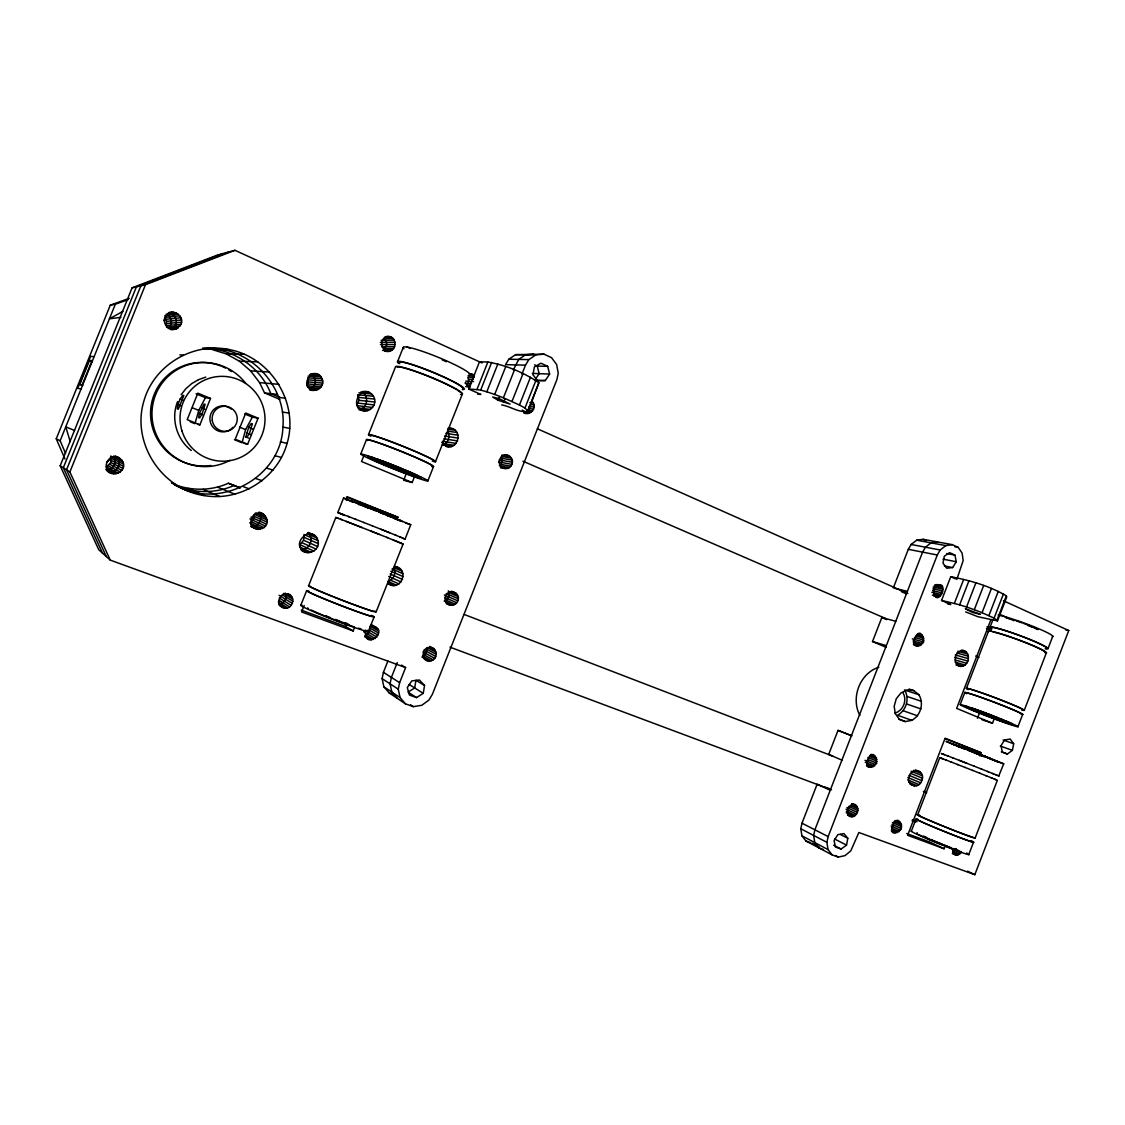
<?xml version="1.0" encoding="UTF-8"?>
<svg xmlns="http://www.w3.org/2000/svg" width="1125" height="1125" viewBox="0 0 1125 1125"><rect width="100%" height="100%" fill="white"/><g stroke="black" fill="none" stroke-linecap="round" stroke-linejoin="round"><path stroke-width="1.5" d="M911.798 720.352L897.553 715.233C906.342 710.452 909.872 698.541 904.528 689.948L918.872 694.716C924.244 703.434 920.672 715.472 911.798 720.352L905.231 721.575L898.931 719.283M177.834 404.691L177.328 408.966L178.327 409.162L183.825 395.508L182.798 395.353L180.098 399.066L177.834 404.691L180.858 405.928M423.239 693.352L424.547 685.519L419.442 679.992L411.764 680.92L407.292 687.628L409.43 695.053L416.531 697.584L423.239 693.352L409.177 684.478M245.784 436.95L248.723 427.303L251.156 423.562L252.38 423.816L249.441 433.505L247.008 437.231L245.784 436.95L248.597 438.089M171.703 482.794C215.058 512.522 281.137 479.883 282.923 427.078C286.72 383.822 246.248 343.561 202.978 348.736M287.1 443.377C299.25 402.848 270.788 357.244 229.331 349.608C192.867 341.817 153.605 365.33 143.789 401.428C131.4 442.87 161.55 489.319 204.187 495.577C239.962 501.863 277.481 478.491 287.1 443.377L280.35 441.816M846.548 845.128L847.8 838.252L843.933 833.583L837.816 834.652L834.075 840.656L835.537 847.083L841.092 849.052L846.548 845.128L834.609 839.011M1012.416 750.347L1013.667 743.709L1010.18 739.069L1004.555 739.955L1001.025 745.692L1002.277 751.964L1007.353 754.031L1012.416 750.347L1000.294 746.058M199.434 413.536L198.605 417.656L199.673 417.895L202.036 414.07L205.13 404.311L204.047 404.114L199.434 413.536L202.43 414.759M544.036 354.178L535.866 354.867L528.905 359.592L525.473 365.161L505.491 364.641L508.809 359.241L515.587 354.656L544.036 354.178L551.531 357.68L556.65 364.528L558.239 373.177L556.889 379.631L432.323 694.42L428.864 700.116L421.777 705.291L413.353 706.655L405.506 703.884L389.166 692.916L383.864 686.784L382.106 678.628L383.414 672.328L387.928 660.952M405.506 703.884L400.064 697.584L398.264 689.189L399.628 682.678L405.605 667.589L401.442 665.072M1003.5 600.778L1068.75 630.534L974.813 874.688L858.853 832.5L850.795 850.866L845.03 855.619L838.308 857.081L832.177 854.916L805.992 841.05L801.942 835.833L800.775 828.759L801.998 823.191L817.144 784.167L830.236 790.228M832.177 854.916L828.042 849.586L826.875 842.316L828.141 836.592L937.294 554.991L940.177 549.984L945.858 545.597L952.369 544.655L958.247 547.397L962.128 553.163L963.155 560.63L956.798 579.473M313.903 551.123L299.939 544.655L303.567 540.225L303.975 534.544L318.066 540.689C320.498 550.139 308.18 556.369 301.205 550.083M372.614 407.489L356.822 405.605L358.931 400.317L357.623 394.748L373.458 396.281C378.225 403.805 369.956 413.536 361.688 410.4M290.419 595.434C282.361 588.797 273.248 604.055 283.191 607.725C292.064 611.142 297.07 596.433 287.733 593.831M384.637 350.972C397.322 355.261 398.784 333.633 385.706 336.684M388.083 583.678C400.753 592.664 410.316 568.8 394.945 566.381M365.47 630.492C363.881 653.456 392.78 627.131 370.167 626.161M373.373 639.478L365.484 634.852L369.014 632.475L370.42 626.386L378.394 630.872M445.641 446.217C458.17 451.28 463.486 429.328 450.127 428.091M436.078 652.275L427.331 647.522L425.939 653.513L422.494 655.875L431.17 660.755C439.298 658.8 436.584 645.047 428.119 647.691C419.977 649.631 422.705 663.427 431.17 660.755M457.777 600.834C461.475 592.819 448.383 587.798 445.655 596.138C441.956 604.181 455.034 609.188 457.777 600.834L444.291 594.984M511.805 464.344C515.531 456.539 502.805 450.816 499.894 459.211C496.181 467.016 508.908 472.753 511.805 464.344L498.712 461.953M523.828 412.988C531.014 416.18 537.82 406.589 532.013 401.189M924.637 836.648L925.748 836.747M847.561 815.006C856.209 822.333 863.114 804.684 851.977 803.63M876.656 763.144C873.337 737.058 856.631 780.187 876.656 763.144L867.431 759.319M921.727 780.595C926.283 771.567 912.122 766.069 909.422 775.828C904.852 784.87 919.027 790.355 921.727 780.595L909.042 775.364M933.3 588.783C936.366 615.291 953.072 572.47 933.3 588.783L943.017 591.103M923.569 642.009C920.433 615.614 903.727 658.547 923.569 642.009L912.333 638.859M901.364 828.717C898.158 803.166 881.719 845.789 901.364 828.717L892.041 824.344M964.73 651.052C955.378 647.719 950.92 665.339 960.961 666.422C970.116 666.267 971.339 650.292 961.425 650.138M118.35 473.119L106.369 466.945L110.812 462.502L110.672 456.286L122.878 461.911C127.083 471.375 113.358 477.956 106.945 470.7M171.731 312.314L167.611 313.931L164.939 317.419L166.514 321.342L166.022 325.533L181.055 324.366C184.12 316.856 175.472 309.938 168.37 312.722M267.089 519.947L254.447 514.406L253.955 518.484L251.494 521.803L264.037 527.597C270.295 522.773 266.119 513.112 258.863 512.198M321.131 387.014L306.788 385.748L308.306 381.952L307.758 377.845L322.13 378.83C325.406 386.55 316.322 392.667 309.389 389.7M244.097 443.362L247.627 444.277L258.089 418.177L252.352 417.122L245.587 429.623L242.044 442.828L234.408 439.72M197.817 424.35L199.898 424.842L210.516 398.433L205.425 397.673L198.759 410.4L194.962 423.675L190.266 421.763M177.595 401.583C170.634 418.641 176.667 439.439 191.292 450.492M979.861 755.972L981.112 752.723L945.127 738.197L907.622 835.298L944.1 848.742L945.352 845.494M981.97 719.719L992.475 723.248L994.345 718.383M1017.984 726.623L1022.695 714.361M1024.298 710.212L1046.475 652.598M1048.078 648.45L1052.775 636.23M968.766 854.606L973.505 842.302M975.108 838.139L997.383 780.272L990.9 777.642M998.719 776.067L1003.711 763.833L978.834 753.806M947.447 603.773L950.738 604.547L941.555 600.441L950.752 576.703C970.003 580.416 989.395 585.83 1006.369 595.856L1006.762 596.925L997.509 620.887L978.019 616.753L965.672 611.916M941.555 600.441L954.337 603.478L963.647 579.459M954.337 603.478L959.639 604.842L968.977 580.711M959.639 604.842L966.544 607.008L975.909 582.792M966.544 607.008L974.306 609.722L983.686 585.464M997.509 620.887L994.106 618.117L982.055 612.717L991.434 588.445M988.903 615.614L998.269 591.384M990.816 619.903L956.644 708.384L992.475 723.248M960.216 704.461L964.898 692.311M966.487 688.205L988.538 631.097M990.127 626.991L993.052 619.425M911.292 831.333L916.003 819.127M917.606 815.006L939.755 757.645L942.947 758.855M994.106 618.117L1003.444 593.944M997.073 619.945L1006.369 595.856M977.47 718.2L979.355 713.32M851.963 735.834L838.027 730.364L828.675 754.467L841.922 760.12M886.261 647.395L872.508 641.559L881.817 617.541L895.767 621.281M893.278 588.038L908.297 549.337L911.123 544.486L916.664 540.211L923.062 539.311L952.369 544.655M487.87 362.025L479.489 361.814L468.689 389.011L476.916 389.602L487.87 362.025C505.898 365.175 523.758 372.389 538.861 382.739L528.131 411.398C518.428 412.973 510.666 406.28 501.652 404.93M476.916 389.602L480.67 390.122L491.667 362.405M480.67 390.122L486.816 391.795L497.855 363.966M486.816 391.795L494.691 394.453L505.758 366.567M498.178 400.289L492.652 397.012L499.177 398.63L510.089 404.1L498.178 400.289L499.444 397.083M397.28 662.569L391.387 677.433L390.066 683.831L391.837 692.1L397.209 698.316M513.38 369.802L518.709 359.409L525.572 354.755L533.63 354.094M528.131 411.398L524.967 408.038L519.455 405L503.409 397.8L514.477 369.9M503.536 402.469L504.816 399.263M521.93 374.119L525.473 365.161M511.987 401.442L523.041 373.584M519.455 405L530.466 377.227M524.967 408.038L535.922 380.391M527.962 410.245L538.861 382.739M360.759 454.022L366.525 439.552M368.48 434.658L395.578 366.666A36.098 3.67 22.2 0 1 435.586 379.139A36.098 3.67 22.2 0 1 460.42 394.411M397.533 361.786L403.284 347.372M300.811 605.25L306.619 590.709M308.573 585.802L335.827 517.458L341.93 519.75M338.836 513.07L337.781 512.55L343.547 498.066L369.548 507.67L410.752 524.756L405.028 539.156L402.806 538.186M304.172 605.461L301.584 611.944L353.166 630.956L354.459 627.708M346.177 500.077L347.47 496.842L398.32 517.373L346.331 497.053M364.12 455.063L361.547 461.517L412.172 482.512L414.745 476.058M353.166 630.956L345.544 626.442L346.837 623.208M403.65 480.375L406.842 472.317M427.809 480.994A36.155 1.688 21.8 0 0 379.533 459.942A36.155 1.688 21.8 0 0 375.609 461.503A36.155 1.688 21.8 0 0 427.809 480.994L433.519 466.608M435.459 461.756L462.305 394.172M368.423 631.294L374.161 616.852M376.102 611.958L403.087 544.036L386.719 537.356M64.955 458.958L56.25 438.806L110.278 305.17L129.22 298.336M79.777 384.398L89.466 360.464L92.011 360.605L82.209 384.834L79.777 384.398L82.744 385.608M65.602 453.417L60.131 440.761L115.312 304.242L128.208 299.602M405.605 667.589L110.264 560.123L98.733 549.703L60.187 465.778L132.075 287.845L217.378 255.094L234.942 250.312L482.006 362.967M110.264 560.123L69.877 471.966L145.491 284.681L234.942 250.312M973.575 709.664L976.388 711.225M170.902 329.667L176.456 328.922L181.055 324.366M392.091 350.016L383.766 349.973L386.986 344.545L384.623 338.555L392.977 338.386M952.622 567.591L956.264 561.755L954.928 555.117L949.598 552.642L944.283 556.228L943.003 563.175L946.716 568.223L952.622 567.591L944.381 565.903M545.288 380.545L549.633 374.062L547.678 366.356L540.872 363.192L534.333 367.003L532.997 374.906L537.891 380.925L545.288 380.545L536.625 380.123M534.881 380.039L539.17 373.655L537.244 366.075L534.558 364.823M181.139 394.734L185.892 388.673L191.714 383.611L198.366 379.744M952.467 853.636L956.841 855.239L961.073 852.75L952.355 848.686M396.366 585.155L388.111 581.4C393.778 579.797 396.689 572.625 393.609 567.577L401.948 571.106M442.336 444.937C448.073 443.433 450.759 436.205 447.792 431.17L456.989 432.506M1004.189 721.575L1003.444 720.942M251.227 526.641L257.991 529.369L264.037 527.597M122.878 311.386L109.434 318.811L120.909 317.363M223.045 253.561L136.406 286.833L63.309 467.775L102.459 553.064M228.895 251.958L140.878 285.778L66.53 469.828L106.298 556.538M234.07 485.452C215.325 493.819 192.712 493.636 174.333 484.425M175.528 484.945C192.544 491.006 211.795 490.739 228.333 483.258L239.991 487.716M198.492 379.673L205.777 377.1M113.85 473.752L105.877 469.547C112.908 470.742 118.28 461.658 113.456 456.244L121.683 459.984L122.878 461.911M132.075 287.845L145.491 284.681M989.986 758.588L989.17 758.138M110.278 305.17L115.312 304.242M937.519 541.955L931.064 542.855L925.453 547.2L922.598 552.122L814.894 829.8L813.642 835.439L814.809 842.611L818.902 847.884L823.458 849.502M173.995 312.37L168.933 312.975C177.075 313.762 179.325 326.363 171.352 329.245L176.456 328.922M167.794 313.988L176.189 313.003M164.855 315.661L178.172 314.17M179.789 315.802L164.812 317.391C162.591 323.381 167.906 330.3 174.291 329.456M165.909 319.275L180.942 317.77M166.514 321.342L181.561 319.95M166.542 323.48L181.603 322.2M373.458 396.281C362.855 380.602 346.514 408.262 364.852 410.808M470.208 374.358L474.286 374.752L469.561 374.541M166.584 327.248L179.958 326.278M178.397 327.839L168.286 328.514C173.363 324.858 171.816 316.378 166.148 314.17M389.025 336.614C380.053 335.644 379.125 350.353 387.956 350.986M1003.711 763.833L991.673 759.6M384.469 337.317L391.134 337.177M381.136 340.341L394.369 340.13M380.32 342.408L395.198 342.225M380.489 344.587L395.367 344.475M381.614 346.697L394.861 346.669M385.383 348.567L393.736 348.567M203.878 348.764L229.331 349.608M382.542 350.409L385.847 350.423M385.116 350.817L390.108 350.845M515.587 354.656L535.866 354.867M322.13 378.83C314.578 363.333 297.084 386.677 313.692 390.122M212.133 349.538L226.378 353.953L244.238 354.262M508.809 359.241L528.905 359.592M179.902 354.923L183.375 354.994M537.244 366.075L547.678 366.356M226.378 353.953L239.386 361.195L257.85 361.856M532.406 373.402L549.633 374.062M94.162 356.597L90.563 356.456L77.695 388.308L81.07 388.969M469.139 374.077L472.275 374.203M468.141 375.553L474.469 375.834M474.216 377.437L467.873 377.128L468.802 381.305L467.227 385.242L470.391 385.439M468.647 379.139L473.4 379.392M465.722 381.122L473.555 381.558M312.82 373.57L315.703 373.725M311.948 373.964L317.742 374.316M465.244 383.217L471.473 383.583M239.386 361.195L250.608 370.884L269.564 372.038M309.488 374.794L319.57 375.412M308.137 376.116L321.075 376.945M465.68 386.634L470.405 386.944M308.292 379.856L322.692 380.911M477.647 394.2L480.839 394.439L468.689 389.011M308.306 381.952L322.706 383.077M307.786 383.963L322.172 385.144M529.889 402.553L533.306 402.834M530.634 404.55L534.052 404.831M363.094 391.402L366.272 391.683M529.059 406.533L534.178 406.997M250.608 370.884L259.58 382.612L278.93 384.342M362.714 391.837L369.098 392.4M308.166 387.478L319.641 388.519M358.889 392.808L371.573 393.989M202.584 348.131C231.75 347.977 260.198 366.3 270.844 393.652L280.097 397.561M528.581 408.614L533.686 409.092M317.827 389.588L310.584 388.913C317.025 386.423 316.842 376.355 310.5 373.88M310.036 389.588L315.802 390.136M527.513 410.442L532.617 410.934M524.292 411.666L531.084 412.327M524.138 412.65L529.214 413.156M358.706 397.42L374.555 399.052M918.872 694.716L913.781 690.595L907.327 689.934L900.998 692.888L896.245 698.794L894.178 706.289L895.275 713.658L899.269 719.17L905.231 721.575M358.931 400.317L374.794 402.033M997.552 761.569L984.684 756.127M997.411 761.934L996.553 761.4M358.284 403.13L374.119 404.944M259.58 382.612L264.544 392.934L277.369 394.411M278.803 397.42L285.567 398.25M357.792 407.869L370.42 409.43M367.748 410.569L359.803 409.556C368.184 407.686 369.028 394.847 361.111 391.683M358.889 409.697L362.039 410.105M448.27 428.133L452.827 428.766M447.553 429.202L455.189 430.284M445.866 433.378L458.03 435.192M444.572 435.994L458.227 438.103M282.403 412.059L289.209 413.128M443.939 438.778L457.566 440.944M442.505 441.211L456.117 443.447M444.853 443.813L453.994 445.359M505.111 454.837L508.402 455.386M443.841 445.191L451.434 446.484M501.877 455.091L510.117 456.497M854.986 805.036C848.658 802.997 844.397 813.755 850.57 816.441M511.411 458.128L501.511 456.413L502.397 460.477L500.864 464.358L510.736 466.2M502.256 458.367L512.17 460.111M499.205 459.9L512.297 462.248M954.928 546.792L958.247 547.397M916.664 540.211L945.858 545.597M499.331 465.75L509.189 467.62M911.123 544.486L940.177 549.984M500.766 467.213L507.319 468.464M500.4 467.719L505.294 468.661M946.673 553.528L954.928 555.117M282.923 427.078L289.716 428.386M908.297 549.337L937.294 554.991M943.045 559.139L956.264 561.755M394.959 566.958L397.716 567.534M318.066 540.689C312.469 522.759 288.436 544.331 305.395 552.066M936.872 584.48L940.134 585.211M934.931 584.663L941.456 586.125M934.27 585.675L942.441 587.517M933.173 587.011L942.975 589.219M932.766 590.695L942.567 592.945M955.097 848.742L956.166 848.995M954.239 848.812L955.223 848.855M954.956 849.122L956.025 849.375M931.866 592.327L941.667 594.591M933.877 594.366L940.402 595.884M932.372 595.153L938.897 596.672M934.031 596.138L937.294 596.897M894.853 588.403L907.383 591.356M974.686 709.931L972.717 709.509L982.575 713.812M1065.586 629.775L1068.75 630.534M448.664 446.738L445.95 446.077L441.788 442.35M262.041 513.562C252.422 509.372 245.925 525.361 255.909 528.877M1002.994 721.28L1005.272 721.378L984.558 712.87M107.606 471.066C116.311 475.073 124.031 461.911 115.875 456.553L121.683 459.984M405.07 480.741L412.172 482.512M120.037 458.423C110.039 450.562 99.45 468.858 111.628 473.203M360.042 504.506L359.817 504.619M358.228 504.408L359.002 504.605M527.203 413.325L522.253 410.034M274.795 455.681L281.461 457.481M917.634 633.909L922.444 635.231M917.002 634.823L923.428 636.595M915.933 636.075L923.977 638.297M395.17 518.667L395.634 518.639M914.386 637.467L924.019 640.153M961.495 650.855L966.445 652.233M957.811 651.248L967.725 654.019M956.855 652.978L968.414 656.241M913.036 640.941L922.669 643.669M410.752 524.756L405.38 522.984M913.373 642.684L921.389 644.962M955.266 654.933L968.47 658.688M913.472 643.95L919.87 645.764M913.472 644.639L918.267 646.017M954.675 657.337L967.88 661.12M955.153 659.967L966.684 663.3M955.153 662.133L965.025 665.016M956.475 664.158L963.056 666.084M956.039 664.973L960.961 666.422M872.508 641.559L886.331 645.623M266.498 468.098L273.023 470.095M973.983 709.636L976.795 710.578M1001.587 720.478L1003.838 721.195M1000.842 720.605L1005.117 721.758L998.747 718.875M337.781 512.55L349.2 516.811M909.014 689.02L913.781 690.595M988.833 758.208L990.759 758.883M907.087 696.473L921.445 701.325M976.177 710.325L979.72 711.577M997.889 719.592L1001.447 720.858M255.783 478.533L262.153 480.727M337.402 518.077L338.597 518.484M906.595 703.969L920.939 708.919M361.181 504.858L358.945 504.281M1003.064 740.011L1013.667 743.709M402.567 521.677L394.819 518.85M903.164 710.733L917.466 715.781M401.512 543.473L403.087 544.036M389.166 692.916L392.217 693.998M805.992 841.05L810.506 842.639M983.166 712.35L972.942 708.989L973.884 709.706M979.27 711.38L983.306 712.87M996.005 718.523L998.48 719.423M994.345 718.312L998.339 719.789M1001.32 751.866L1007.353 754.031M944.55 754.72L941.344 753.525L943.27 754.411M959.766 746.663L965.447 748.772M962.536 747.689L958.584 746.353L960.342 747.098M992.306 759.698L995.639 760.908M981.112 752.723L945.183 738.773M301.261 610.102L345.544 626.442M906.722 833.513L929.714 842.006L944.1 848.742M361.955 505.167L364.922 506.278M343.913 514.8L339.356 513.183L340.355 513.661M983.025 712.73L987.272 714.347M994.753 718.073L975.909 710.634M990.436 716.864L994.612 718.453M961.791 747.83L964.842 748.969M956.672 745.748L961.144 747.422M825.356 787.233L830.278 789.075M912.389 819.788L915.666 821.011M450.014 647.156L831.516 789.792M913.739 820.547L917.03 821.77M912.066 820.8L915.342 822.023M243.098 486.562L249.272 488.883M943.298 754.228L948.178 756.098M945.858 845.817L949.852 847.364M364.303 506.011L368.761 507.727M966.698 749.109L951.652 743.653L955.828 745.467M962.494 747.942L969.005 750.122M980.269 755.002L984.248 756.534M360.492 504.858L368.156 507.994M941.695 758.362L946.575 760.247M494.691 394.453L503.409 397.8M987.188 714.277L995.597 717.553M986.302 715.303L990.506 716.92M947.109 755.663L953.339 758.067M464.091 614.419L832.908 756.183M923.414 791.437L926.677 792.689M974.306 609.722L982.055 612.717M972.689 751.416L946.041 741.361L955.533 745.495M966.558 749.489L977.147 753.272M968.569 750.375L972.717 751.978M976.598 753.722L981 755.423M976.458 753.553L980.536 755.128M979.284 754.861L983.63 756.534M340.566 519.202L362.053 527.583M945.506 759.825L951.736 762.244M368.325 507.544L372.98 509.358M348.089 516.361L356.077 519.483M952.523 757.744L966.797 763.284M364.894 506.545L371.644 509.161M971.409 750.811L979.13 753.82M974.081 752.386L984.544 756.506M973.364 752.555L977.822 754.298M346.106 521.339L379.462 534.445M959.189 760.317L974.334 766.237M950.906 761.906L958.078 764.719M355.303 519.159L364.05 522.591M957.572 764.508L965.18 767.489M977.006 753.652L981.112 755.269M968.217 750.319L972.366 751.95M363.67 522.436L372.6 525.952M974.138 766.167L981.745 769.148M972.506 770.358L980.128 773.353M965.011 767.419L972.717 770.442M941.934 844.27L946.153 845.972M986.428 715.317L978.68 712.252M378.942 511.523L350.339 500.737L350.944 501.131M372.811 509.808L377.339 511.411M977.034 753.244L981.267 754.889M370.561 530.944L387.577 537.68M979.566 773.142L986.723 775.969M228.333 483.258L240.3 487.912M372.558 525.952L389.545 532.702M981.197 768.952L988.341 771.764M838.027 730.364L851.4 735.68M380.208 512.733L382.655 513.717M980.944 754.777L984.923 756.352M982.336 755.761L984.783 756.731M956.841 746.016L960.033 747.295M985.852 775.631L992.011 778.078M377.902 511.313L385.945 514.336M378.773 511.973L388.955 516.08M985.837 757.013L989.705 758.573M963.675 748.645L957.178 746.016M987.469 771.441L993.628 773.888M380.967 529.284L396.352 535.458M393.216 539.958L401.527 543.417M915.483 769.908L920.236 771.834M937.87 842.625L940.584 843.722L931.205 839.841M199.898 424.842L187.186 419.667L197.845 393.173L210.516 398.433M247.627 444.277L235.238 439.228L245.728 413.044L258.089 418.177M984.431 756.169L990.886 758.869M382.57 513.183L401.484 520.791M992.503 773.452L997.256 775.364M217.631 487.209L234.914 494.227M913.612 770.344L921.53 773.564M995.273 717.455L1002.164 720.295M871.059 754.355L875.489 756.45M911.152 771.216L922.247 775.744M870.342 755.255L876.502 757.772M180.098 399.066L183.122 400.303M201.684 407.939L204.68 409.177M248.723 427.303L253.097 429.103M192.53 407.841L198.759 410.4M239.498 427.12L245.587 429.623M246.502 432.83L250.875 434.63M395.184 535.008L401.4 537.539M342.084 514.448L344.686 515.503M869.358 756.281L877.05 759.445M911.222 773.606L922.317 778.177M89.466 360.464L92.419 361.688M867.881 757.491L877.106 761.288M196.059 393.778L205.425 397.673M244.73 413.958L252.352 417.122M386.859 514.927L391.134 516.67M387.169 515.545L390.952 517.12M392.133 517.373L396.113 519.033M939.755 757.687L941.695 758.489M74.573 430.509L65.756 426.853L70.242 441.661M994.359 779.034L996.019 779.738M907.861 777.53L920.531 782.789M864.998 760.331L875.742 764.817M907.791 779.92L918.844 784.547M865.252 762.286L874.463 766.139M959.625 746.831L961.692 747.689M866.798 764.423L872.93 766.997M908.958 782.367L916.847 785.686M394.566 566.634L400.106 568.969M866.7 765.366L871.284 767.292M866.658 765.717L869.723 767.011M909.998 784.097L914.723 786.08M264.544 392.934L279.731 399.347M451.491 591.202L456.019 593.114M449.775 591.483L457.341 594.689M349.088 500.653L352.969 502.312M399.994 536.991L405.028 539.156M308.236 532.477L312.483 534.277M448.27 590.836L449.03 592.748L458.114 596.616M315 535.767L307.884 532.73C314.677 538.073 309.797 550.055 301.247 549.352L308.264 552.67M995.962 774.872L998.986 776.109M390.473 516.417L394.748 518.302M397.434 519.581L401.302 521.241M391.978 569.011L403.017 573.736M259.116 512.536L263.897 514.589M307.012 533.714L316.927 537.975M446.245 593.578L458.269 598.739M265.43 516.066L259.031 513.309C263.503 518.583 258.497 527.372 251.705 526.402L257.991 529.369M203.077 489.347L219.67 496.505M390.839 571.247L403.228 576.619M975.727 656.002L978.919 657.38M522.942 461.194L885.361 618.384M881.817 617.541L886.641 619.636M255.445 513.084L266.512 517.894M444.698 597.459L456.694 602.705M390.192 574.017L402.581 579.459M304.214 537.413L318.319 543.642M455.133 604.167L446.091 600.173L448.692 596.897L449.03 592.748M987.005 626.794L991.772 628.931M537.356 428.78L907.861 593.494M986.456 628.439L991.266 630.577M901.28 591.581L906.075 593.719M254.475 516.473L267.103 522.084M388.758 576.478L401.105 581.977M444.206 601.059L453.22 605.067M446.681 603.323L451.181 605.334M446.189 603.591L449.17 604.927M188.297 488.447L204.187 495.577M303.567 540.225L317.644 546.553M407.194 347.02L410.316 348.427M1000.125 614.475L1013.948 620.719M347.794 500.105L343.547 498.066M115.27 456.089L118.027 457.327M250.959 517.134L266.583 524.166M390.67 580.205L398.967 583.945M171.436 482.583L175.205 484.298M950.752 576.703L955.322 578.798M335.827 517.458L336.881 517.95M249.947 518.934L265.528 526.05M302.091 542.728L316.125 549.127M175.148 485.058L189.155 491.47M388.069 582.989L393.553 585.492M897.131 820.73L900.239 822.164M923.062 539.311L925.945 540.647M894.994 820.561L901.223 823.444M893.981 821.461L901.758 825.075M892.477 822.53L901.814 826.889M952.594 850.669L959.85 854.058M851.836 803.742L856.35 805.852M249.708 522.872L262.195 528.708M111.277 458.339L123.511 464.048M852.834 805.036L857.362 807.159M952.594 852.202L958.387 854.916M300.038 547.116L311.203 552.347M850.388 805.275L857.939 808.819M952.495 853.2L956.841 855.239M891.141 825.975L900.464 830.363M848.939 806.386L857.995 810.647M250.762 524.897L260.128 529.312M891.45 828.028L899.213 831.698M846.984 807.511L857.545 812.503M891.492 829.617L897.694 832.556M250.931 526.373L254.039 527.85M846.07 809.17L856.631 814.177M891.45 830.672L896.091 832.88M891.464 831.164L894.558 832.627M111.333 460.448L123.553 466.284M846.295 811.209L855.337 815.512M846.267 812.784L853.791 816.398M967.5 871.186L974.813 874.688M847.645 814.556L852.145 816.708M110.812 462.502L123.005 468.436M109.758 464.344L121.908 470.391M56.25 438.806L60.131 440.761M840.333 834.483L847.8 838.252M108.239 465.862L120.319 471.98M801.998 823.191L828.141 836.592M833.667 845.198L841.092 849.052M800.775 828.759L826.875 842.316M108.098 469.519L116.156 473.723M801.942 835.833L828.042 849.586M812.011 843.173L819.211 846.984M835.341 855.52L838.308 857.081M429.595 646.453L433.955 648.802M429.469 647.198L435.291 650.348M427.486 649.603L436.233 654.384M424.181 650.109L435.741 656.48M423.113 651.952L434.658 658.364M371.728 624.811L376.186 627.328M424.378 654.961L433.083 659.841M370.941 625.191L377.578 628.903M421.903 656.972L429.117 661.05M370.589 628.495L378.562 633.023M424.223 659.039L427.106 660.67M954.858 848.517L955.983 849.164M370.097 630.605L378.07 635.147M365.161 630.253L376.959 637.059M363.586 631.702L375.342 638.55M923.878 836.339L925.636 837.239M388.392 583.509L390.797 584.93M364.697 635.906L371.25 639.759M364.753 636.792L369.183 639.366M286.481 593.831L291.881 597.066M283.359 593.438L292.739 599.091M282.248 594.802L292.936 601.298M955.364 855L953.128 852.975L952.566 849.6M279.141 595.322L292.43 603.478M424.547 685.519L415.969 680.259L414.689 687.952L408.066 692.128L416.531 697.584M279.337 598.022L291.291 605.419M279 600.3L289.617 606.938M278.297 602.03L287.564 607.88M285.356 608.147L278.705 603.928C284.133 604.237 288.155 597.628 285.131 593.03M279.211 605.194L283.191 607.725M60.187 465.778L69.877 471.966M383.414 672.328L399.628 682.678M382.106 678.628L398.264 689.189M469.139 387.703L465.258 382.809M383.864 686.784L400.064 697.584M410.555 704.798L413.353 706.655M902.869 692.578L904.163 695.292A12.67 10.547 -71.3 0 1 900.197 710.142L897.708 711.956A12.67 10.547 -71.3 0 1 894.952 713.011M232.889 427.317A13.064 12.909 42.6 0 1 214.58 428.78A13.064 12.909 42.6 0 1 212.906 410.47A13.064 12.909 42.6 0 1 231.23 409.05M859.908 715.388A31.261 26.128 -71.2 0 1 878.808 667.238M230.006 460.28A52.594 51.778 35.8 0 1 160.031 441.661A52.594 51.778 35.8 0 1 174.319 371.461A52.594 51.778 35.8 0 1 245.686 383.316M210.741 465.511A52.341 51.525 35.3 0 1 150.806 408.248A52.341 51.525 35.3 0 1 220.866 365.991M222.441 366.638A52.341 51.525 35.3 0 1 225.534 368.058M228.544 369.703A52.341 51.525 35.3 0 1 231.455 371.531M165.347 319.528A7.411 7.116 40.2 0 1 163.716 320.428M111.023 456.216A7.411 7.172 11.1 0 1 106.664 461.939M370.884 436.205A34.453 2.025 21.9 0 1 403.622 446.639A34.453 2.025 21.9 0 1 432.239 461.011M368.1 440.198A34.467 1.913 21.9 0 1 401.667 451.631A34.467 1.913 21.9 0 1 431.972 465.989M367.411 440.48A36.155 2.011 21.9 0 1 401.709 451.547A36.155 2.011 21.9 0 1 431.789 466.467M369.352 435.614A36.141 2.123 21.9 0 1 403.692 446.569A36.141 2.123 21.9 0 1 433.702 461.63M397.153 367.312A34.425 3.502 22.2 0 1 400.838 367.214M402.258 367.509A34.425 3.502 22.2 0 1 456.609 389.63M457.903 390.445A34.425 3.502 22.2 0 1 460.406 392.4M399.769 363.727A34.411 3.6 22.3 0 1 428.977 370.814A34.411 3.6 22.3 0 1 462.684 388.673M398.25 363.136A36.098 3.783 22.3 0 1 433.223 372.333A36.098 3.783 22.3 0 1 462.333 389.588M403.959 348.806A36.098 4.106 22.3 0 1 434.728 355.894A36.098 4.106 22.3 0 1 469.927 374.977M442.223 359.916A28.87 3.291 22.3 0 1 446.316 361.73M420.848 477.295A28.927 1.35 21.8 0 1 393.258 468.014A28.927 1.35 21.8 0 1 368.803 456.37M371.714 457.186A28.927 1.35 21.8 0 1 374.569 458.114M376.228 458.691A28.927 1.35 21.8 0 1 380.489 460.209M382.036 460.786A28.927 1.35 21.8 0 1 402.848 469.012M404.508 469.702A28.927 1.35 21.8 0 1 418.57 476.03M396.942 469.055A20.25 0.942 21.8 0 1 375.75 459.548A20.25 0.942 21.8 0 1 397.73 467.353A20.25 0.942 21.8 0 1 412.397 474.539M410.273 473.934A20.25 0.942 21.8 0 1 404.508 471.938M403.102 471.417A20.25 0.942 21.8 0 1 398.531 469.673M373.725 611.381A34.538 1.266 21.2 0 1 334.378 597.136M332.733 596.475A34.538 1.266 21.2 0 1 310.163 586.406M371.236 615.333A34.538 1.378 21.2 0 1 340.777 605.433A34.538 1.378 21.2 0 1 309.361 591.398M367.017 630.267A36.239 1.772 21.1 0 1 334.884 620.325A36.239 1.772 21.1 0 1 302.077 605.25M360.956 628.819A28.997 1.42 21.1 0 1 358.411 628.214M354.206 626.906A28.997 1.42 21.1 0 1 327.839 617.161M326.461 616.613A28.997 1.42 21.1 0 1 322.453 614.967M321.188 614.447A28.997 1.42 21.1 0 1 311.175 610.017M308.489 608.611A28.997 1.42 21.1 0 1 307.617 607.88M372.741 615.895A36.239 1.448 21.2 0 1 340.777 605.517A36.239 1.448 21.2 0 1 307.842 590.794M374.667 611.03A36.225 1.336 21.2 0 1 342.773 600.497A36.225 1.336 21.2 0 1 309.797 585.9M344.419 622.983A20.292 0.998 21.1 0 1 339.834 621.323M338.625 620.873A20.292 0.998 21.1 0 1 334.898 619.467A19.322 0.942 21.1 0 0 339.595 621.183M347.667 624.023A19.322 0.942 21.1 0 1 343.955 622.758A28.997 1.406 21.1 0 0 348.82 624.558M330.159 617.555A19.322 0.942 21.1 0 1 325.758 615.755M967.711 689.062A29.672 1.392 20.8 0 1 996.188 698.203A29.672 1.392 20.8 0 1 1022.569 709.959M966.122 693.155A29.686 1.322 20.8 0 1 994.584 702.394A29.686 1.322 20.8 0 1 1020.98 714.08M966.628 693.731A31.134 1.378 20.8 0 1 990.858 700.917A31.134 1.378 20.8 0 1 1022.33 714.6M968.203 689.653A31.134 1.463 20.8 0 1 996.286 698.161A31.134 1.463 20.8 0 1 1021.584 709.973M988.327 631.716A31.106 2.531 20.3 0 1 1018.716 639.9A31.106 2.531 20.3 0 1 1045.997 653.119M993.052 631.927A29.644 2.405 20.3 0 1 1026.914 643.191A29.644 2.405 20.3 0 1 1044.647 652.598M991.252 628.116A29.644 2.475 20.3 0 1 1020.248 635.822A29.644 2.475 20.3 0 1 1046.236 648.478M991.631 628.959A31.092 2.602 20.3 0 1 1020.361 635.723A31.092 2.602 20.3 0 1 1045.139 648.788M998.156 615.108A31.092 2.827 20.1 0 1 1033.777 626.695A31.092 2.827 20.1 0 1 1052.269 636.834M1005.961 617.85A24.877 2.264 20.1 0 1 1010.573 619.116M1016.114 620.845A24.877 2.264 20.1 0 1 1022.175 622.927M1023.708 623.475A24.877 2.264 20.1 0 1 1032.778 626.962M1034.184 627.539A24.877 2.264 20.1 0 1 1038.094 629.227M1012.008 724.191A24.905 0.928 20.9 0 1 982.434 713.658A24.905 0.928 20.9 0 1 967.739 706.697M972.197 708.117A24.905 0.928 20.9 0 1 986.611 713.32M988.144 713.897A24.905 0.928 20.9 0 1 992.756 715.683M994.275 716.273A24.905 0.928 20.9 0 1 998.662 718.003M1000.041 718.566A24.905 0.928 20.9 0 1 1003.894 720.141M1005.413 720.787A24.905 0.928 20.9 0 1 1012.275 724.022M1028.194 625.584A24.877 2.25 20.1 0 1 1032.638 627.342M1034.03 627.919A24.877 2.25 20.1 0 1 1037.939 629.606M973.744 837.577A29.742 0.872 21.9 0 1 942.82 825.961A29.742 0.872 21.9 0 1 919.027 815.316M972.014 841.416A29.742 0.956 22 0 1 944.817 831.642A29.742 0.956 22 0 1 917.452 819.436M966.558 853.031A31.205 1.223 22.1 0 1 943.805 845.663A31.205 1.223 22.1 0 1 911.433 831.038M961.453 851.878A24.961 0.984 22.1 0 1 944.466 845.648M942.961 845.044A24.961 0.984 22.1 0 1 922.725 836.508M921.445 835.917A24.961 0.984 22.1 0 1 918.492 834.469M917.016 833.611A24.961 0.984 22.1 0 1 917.1 833.372M971.255 840.839A31.191 0.998 22 0 1 944.859 831.713A31.191 0.998 22 0 1 918.155 819.45M974.953 837.816A31.191 0.914 21.9 0 1 942.708 825.975A31.191 0.914 21.9 0 1 919.744 815.358M958.612 850.528A24.961 0.97 22.1 0 1 954.309 848.995M951.778 848.039A24.961 0.97 22.1 0 1 944.62 845.269M943.102 844.664A24.961 0.97 22.1 0 1 936.984 842.175M935.48 841.556A24.961 0.97 22.1 0 1 931.092 839.714M929.7 839.138A24.961 0.97 22.1 0 1 922.866 836.128M917.156 833.231A24.961 0.97 22.1 0 1 917.241 832.992M965.433 608.766L972.422 612.408L980.353 614.306L965.433 608.766M181.955 430.903A42.722 42.202 42.5 0 0 253.744 447.933A42.722 42.202 42.5 0 0 231.834 377.494A42.722 42.202 42.5 0 0 181.955 430.903M212.273 420.441A12.614 12.459 43.6 0 0 232.481 428.709A12.614 12.459 43.6 0 0 229.331 407.18A12.614 12.459 43.6 0 0 212.273 420.441M379.477 462.769A28.927 1.35 21.8 0 0 421.144 478.308A28.927 1.35 21.8 0 0 382.416 461.447A28.927 1.35 21.8 0 0 379.477 462.769M384.033 464.245A20.25 0.942 21.8 0 0 413.128 475.087A20.25 0.942 21.8 0 0 385.931 463.247A20.25 0.942 21.8 0 0 384.033 464.245M384.539 464.414A19.28 0.9 21.8 0 0 412.242 474.736A19.28 0.9 21.8 0 0 386.325 463.458A19.28 0.9 21.8 0 0 384.539 464.414M970.242 709.411A31.134 1.153 20.9 0 0 1017.633 726.806A31.134 1.153 20.9 0 0 979.144 710.719A31.134 1.153 20.9 0 0 970.242 709.411M974.011 710.677A24.905 0.928 21 0 0 1011.867 724.57A24.905 0.928 21 0 0 980.986 711.661A24.905 0.928 21 0 0 974.011 710.677"/></g></svg>
